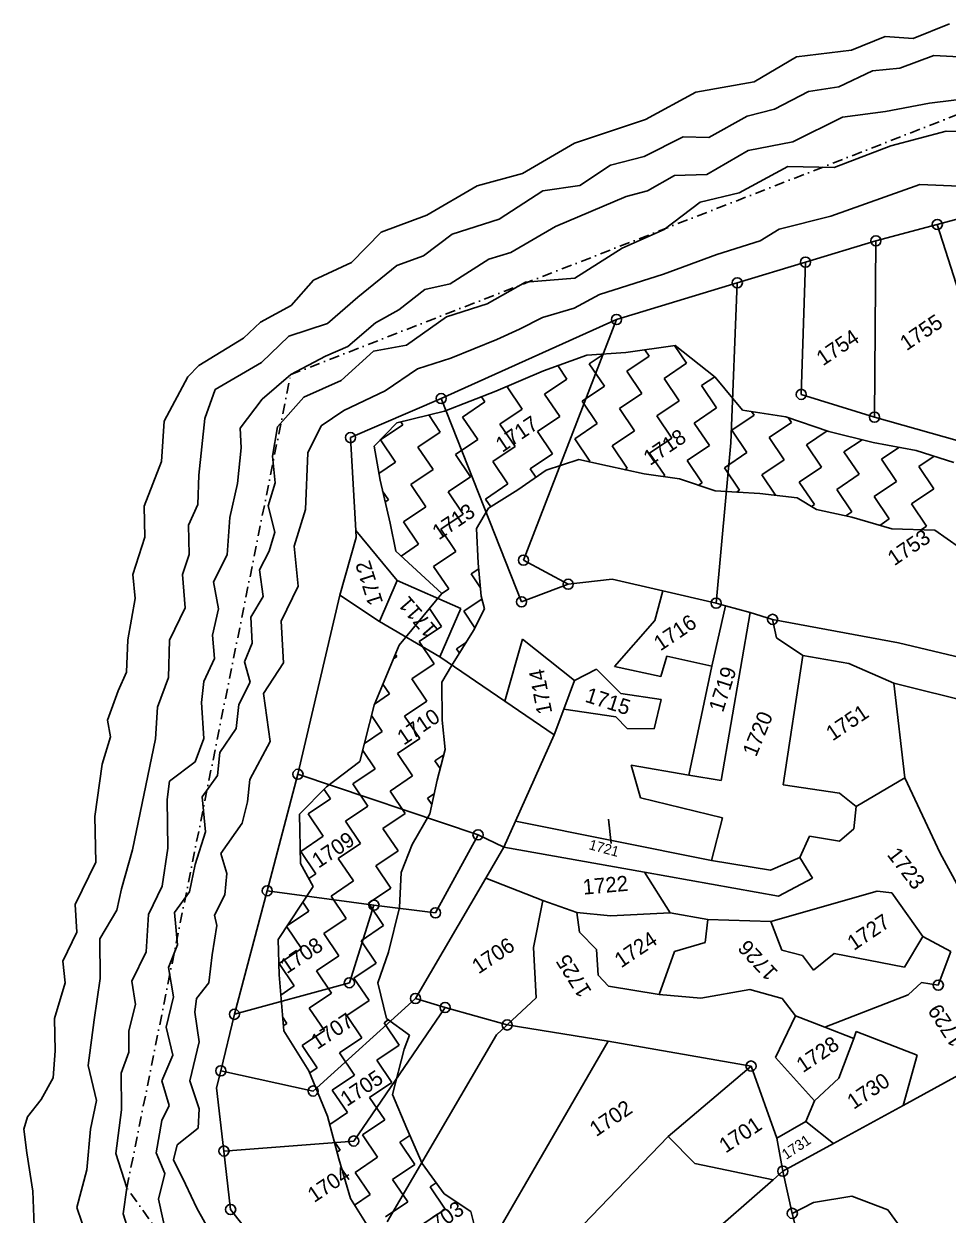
# Model space of a CAD drawing. Header units: metres. Extents: x 309685 to 314009, y 1915455 to 1919798.
# Drawn here: x 310638 to 311087, y 1916819 to 1917399 of the extents above; entities that cross this region are included whole.
import ezdxf

# ---------------------------------------------------------------- set-up
doc = ezdxf.new("R2010")
doc.units = ezdxf.units.M
doc.linetypes.add('DASHDOT', pattern=[1, 0.5, -0.25, 0, -0.25])
for name, color, linetype in [('LINE_WATER', 4, 'Continuous'), ('POLY_HATCH', 12, 'Continuous'), ('POLY_PARCEL', 6, 'Continuous'), ('POLY_WATER', 4, 'Continuous'), ('TEXT_PARCEL', 7, 'Continuous'), ('V_BOUND_STREAM_LINE', 7, 'DASHDOT')]:
    doc.layers.add(name, color=color, linetype=linetype)
doc.styles.add('TEXT_MAP', font='')
doc.styles.get('TEXT_MAP').set_extended_font_data('Kruti Dev 050')
doc.dimstyles.get("Standard").update_dxf_attribs({"dimtxt": 0.18, "dimasz": 0.18, "dimexe": 0.18, "dimexo": 0.0625, "dimgap": 0.09, "dimtad": 0, "dimtih": 1, "dimtoh": 1, "dimdec": 4, "dimzin": 0, "dimdsep": 46, "dimtxsty": 'Standard', "dimcen": 0.09, "dimadec": 0, "dimazin": 0, "dimtfac": 1, "dimtdec": 4, "dimtofl": 0, "dimtmove": 0, "dimatfit": 3, "dimfxl": 1, "dimtolj": 1, "dimtzin": 0, "dimarcsym": 0})

msp = doc.modelspace()

# ---------------------------------------------------------------- linework, layer by layer
for centre in [(311081.7, 1917301), (311051.87, 1917293.06), (311017.64, 1917282.67), (310984.49, 1917272.61), (310925.77, 1917254.79), (310840.6, 1917216.33), (311015.58, 1917218.39), (311051.21, 1917207.27), (310796.47, 1917197.36), (310880.58, 1917137.82), (310902.33, 1917126.08), (310879.66, 1917117.51), (310974.2, 1917116.9), (311001.67, 1917109.02), (310770.97, 1917033.71), (310858.49, 1917004.27), (310756.05, 1916977.09), (310807.92, 1916970.1), (310837.82, 1916966.34), (310795.95, 1916932.37), (311082.18, 1916931.18), (310828.08, 1916924.74), (310842.47, 1916920.32), (310740.08, 1916917.03), (310872.67, 1916911.83), (310733.48, 1916889.52), (310991.16, 1916891.87), (310778.32, 1916879.73), (310798.06, 1916855.42), (310735.01, 1916850.56), (311006.65, 1916840.73), (310738.25, 1916822.13), (311011.21, 1916820.24)]:
    msp.add_circle(centre, 2.46)
at = {"layer": 'LINE_WATER'}
for p, q in [((311080.04, 1917383.13), (311063.51, 1917376.99)), ((311095.43, 1917382.35), (311080.04, 1917383.13)), ((311050.17, 1917375.75), (311033.81, 1917367.85)), ((311063.51, 1917376.99), (311050.17, 1917375.75)), ((311033.81, 1917367.85), (311019.06, 1917365.65)), ((311019.06, 1917365.65), (311002.55, 1917356.96)), ((311077.93, 1917359.95), (311101.15, 1917362.76)), ((311002.55, 1917356.96), (310989.3, 1917353.56)), ((311035.54, 1917353.15), (311056.52, 1917355.98)), ((311056.52, 1917355.98), (311077.93, 1917359.95)), ((310989.3, 1917353.56), (310970.63, 1917343.25)), ((311011.55, 1917341.12), (311035.54, 1917353.15)), ((311085.94, 1917346.33), (311059.13, 1917339.23)), ((311102.66, 1917346.12), (311085.94, 1917346.33)), ((310958.11, 1917343.57), (310939.29, 1917334.01)), ((310970.63, 1917343.25), (310958.11, 1917343.57)), ((310989.71, 1917337.02), (311011.55, 1917341.12)), ((311059.13, 1917339.23), (311031.56, 1917328.7)), ((310939.29, 1917334.01), (310922.94, 1917329.88)), ((310969.64, 1917325.25), (310989.71, 1917337.02)), ((310922.94, 1917329.88), (310907.92, 1917319.98)), ((311008.98, 1917329.23), (310985.35, 1917316.42)), ((311031.56, 1917328.7), (311008.98, 1917329.23)), ((310940.79, 1917317.37), (310953.9, 1917324.77)), ((310953.9, 1917324.77), (310969.64, 1917325.25)), ((310889.92, 1917317.29), (310868.76, 1917303.59)), ((310907.92, 1917319.98), (310889.92, 1917317.29)), ((310930.41, 1917314.53), (310940.79, 1917317.37)), ((310985.35, 1917316.42), (310966.38, 1917311.87)), ((311029.96, 1917305.01), (311073.17, 1917320.47)), ((311073.17, 1917320.47), (311092.41, 1917319.56)), ((310896.14, 1917299.99), (310930.41, 1917314.53)), ((310966.38, 1917311.87), (310948.87, 1917298.59)), ((310868.76, 1917303.59), (310845.88, 1917296.24)), ((311004.84, 1917298.7), (311029.96, 1917305.01)), ((310874.39, 1917287.43), (310896.14, 1917299.99)), ((310948.87, 1917298.59), (310928.59, 1917289.41)), ((310995.53, 1917293.01), (311004.84, 1917298.7)), ((310845.88, 1917296.24), (310831.97, 1917285.72)), ((310974.53, 1917286.41), (310995.53, 1917293.01)), ((310863.81, 1917284.12), (310874.39, 1917287.43)), ((310928.59, 1917289.41), (310905.55, 1917274.95)), ((310948.67, 1917276.88), (310974.53, 1917286.41)), ((310819.08, 1917281.03), (310800.05, 1917265.69)), ((310831.97, 1917285.72), (310819.08, 1917281.03)), ((310844.92, 1917272.12), (310863.81, 1917284.12)), ((310905.55, 1917274.95), (310881.58, 1917273)), ((310917.45, 1917266.95), (310948.67, 1917276.88)), ((310819.95, 1917259.52), (310832.61, 1917269.35)), ((310832.61, 1917269.35), (310844.92, 1917272.12)), ((310881.58, 1917273), (310862.95, 1917262.38)), ((310800.05, 1917265.69), (310785.29, 1917252.9)), ((310905.2, 1917260.3), (310917.45, 1917266.95)), ((310808.68, 1917253.18), (310819.95, 1917259.52)), ((310862.95, 1917262.38), (310843.24, 1917256.14)), ((310889.8, 1917255.78), (310905.2, 1917260.3)), ((310785.29, 1917252.9), (310766.6, 1917246.67)), ((310795.28, 1917241.65), (310808.68, 1917253.18)), ((310843.24, 1917256.14), (310823.7, 1917242.34)), ((310878.64, 1917250.03), (310889.8, 1917255.78)), ((310766.6, 1917246.67), (310753.25, 1917233.81)), ((310867.64, 1917245.07), (310878.64, 1917250.03)), ((310784.32, 1917236.89), (310795.28, 1917241.65)), ((310807.7, 1917239.46), (310791.92, 1917225.13)), ((310823.7, 1917242.34), (310807.7, 1917239.46)), ((310845.24, 1917235.99), (310867.64, 1917245.07)), ((310753.25, 1917233.81), (310730.79, 1917220.77)), ((310767.45, 1917227.97), (310784.32, 1917236.89)), ((310829.1, 1917230.8), (310845.24, 1917235.99)), ((310753.58, 1917216.12), (310767.45, 1917227.97)), ((310813.3, 1917220.04), (310829.1, 1917230.8)), ((310791.92, 1917225.13), (310773.87, 1917216.95)), ((310730.79, 1917220.77), (310725.65, 1917206.63)), ((310773.87, 1917216.95), (310760.96, 1917202.68)), ((310793.26, 1917210.51), (310813.3, 1917220.04)), ((310742.95, 1917202.02), (310753.58, 1917216.12)), ((310782.19, 1917203.12), (310793.26, 1917210.51)), ((310725.65, 1917206.63), (310722.74, 1917179.07)), ((310743.35, 1917192.32), (310742.95, 1917202.02)), ((310760.96, 1917202.68), (310758.64, 1917188.4)), ((310775.83, 1917190.03), (310782.19, 1917203.12)), ((310741.57, 1917174.98), (310743.35, 1917192.32)), ((310758.64, 1917188.4), (310759.93, 1917175.37)), ((310774.69, 1917162.38), (310775.83, 1917190.03)), ((310722.74, 1917179.07), (310722.27, 1917164.85)), ((310737.81, 1917158.54), (310741.57, 1917174.98)), ((310759.93, 1917175.37), (310756.5, 1917164.26)), ((310722.27, 1917164.85), (310717.74, 1917154.87)), ((310756.5, 1917164.26), (310759.76, 1917151.36)), ((310736.58, 1917140.39), (310737.81, 1917158.54)), ((310769.14, 1917144.55), (310774.69, 1917162.38)), ((310717.74, 1917154.87), (310718.17, 1917140.57)), ((310759.76, 1917151.36), (310756.9, 1917142.18)), ((310756.9, 1917142.18), (310752.24, 1917133.14)), ((310771.13, 1917125.17), (310769.14, 1917144.55)), ((310718.17, 1917140.57), (310714.89, 1917130.76)), ((310729.9, 1917127.26), (310736.58, 1917140.39)), ((310714.89, 1917130.76), (310716.08, 1917114.59)), ((310752.24, 1917133.14), (310754.04, 1917120.11)), ((310732.41, 1917114.19), (310729.9, 1917127.26)), ((310762.86, 1917108.07), (310771.13, 1917125.17)), ((310754.04, 1917120.11), (310748.05, 1917110)), ((310716.08, 1917114.59), (310708.51, 1917098.98)), ((310729.46, 1917101.36), (310732.41, 1917114.19)), ((310748.05, 1917110), (310748.71, 1917097.4)), ((310764, 1917087.93), (310762.86, 1917108.07)), ((310730.46, 1917090.01), (310729.46, 1917101.36)), ((310708.51, 1917098.98), (310708.06, 1917080.68)), ((310748.71, 1917097.4), (310744.96, 1917088.29)), ((310725.19, 1917078.85), (310730.46, 1917090.01)), ((310744.96, 1917088.29), (310747.68, 1917078.44)), ((310754.23, 1917073.05), (310764, 1917087.93)), ((310708.06, 1917080.68), (310702.77, 1917066.26)), ((310724.07, 1917068.63), (310725.19, 1917078.85)), ((310747.68, 1917078.44), (310742.17, 1917067.63)), ((310757.46, 1917049.56), (310754.23, 1917073.05)), ((310702.77, 1917066.26), (310701.68, 1917050.94)), ((310725.3, 1917051.12), (310724.07, 1917068.63)), ((310742.17, 1917067.63), (310740.86, 1917055.91)), ((310740.86, 1917055.91), (310733.04, 1917044.23)), ((310701.68, 1917050.94), (310690.52, 1916996.9)), ((310721.01, 1917039.77), (310725.3, 1917051.12)), ((310747.63, 1917031.23), (310757.46, 1917049.56)), ((310733.04, 1917044.23), (310731.84, 1917033.1)), ((310708.54, 1917030.41), (310721.01, 1917039.77)), ((310731.84, 1917033.1), (310724.37, 1917022.67)), ((310746.48, 1917020.29), (310747.63, 1917031.23)), ((310707.45, 1917021.4), (310708.54, 1917030.41)), ((310707.71, 1916997.76), (310707.45, 1917021.4)), ((310724.37, 1917022.67), (310726.11, 1917005.68)), ((310743.91, 1917009.94), (310746.48, 1917020.29)), ((310733.55, 1916995.17), (310743.91, 1917009.94)), ((310726.11, 1917005.68), (310721.06, 1916989.89)), ((310690.52, 1916996.9), (310685.29, 1916978.09)), ((310704.98, 1916979.28), (310707.71, 1916997.76)), ((310736.39, 1916985.41), (310733.55, 1916995.17)), ((310721.06, 1916989.89), (310718.23, 1916976.63)), ((310735.47, 1916975.14), (310736.39, 1916985.41)), ((310698.39, 1916965.53), (310704.98, 1916979.28)), ((310685.29, 1916978.09), (310682.91, 1916967.7)), ((310718.23, 1916976.63), (310711.02, 1916966.56)), ((310730.34, 1916965.28), (310735.47, 1916975.14)), ((310682.91, 1916967.7), (310674.75, 1916953.73)), ((310697.15, 1916947.38), (310698.39, 1916965.53)), ((310711.02, 1916966.56), (310712.48, 1916950.74)), ((310731.55, 1916960.21), (310730.34, 1916965.28)), ((310729.35, 1916946.01), (310731.55, 1916960.21)), ((310674.75, 1916953.73), (310674.81, 1916934.41)), ((310712.48, 1916950.74), (310708.07, 1916939.82)), ((310690.25, 1916933.07), (310697.15, 1916947.38)), ((310727.66, 1916932.33), (310729.35, 1916946.01)), ((310708.07, 1916939.82), (310710.43, 1916925.46)), ((310674.81, 1916934.41), (310671.98, 1916914.33)), ((310692.08, 1916921.76), (310690.25, 1916933.07)), ((310721.74, 1916924.65), (310727.66, 1916932.33)), ((310688.73, 1916909.01), (310692.08, 1916921.76)), ((310710.43, 1916925.46), (310706.9, 1916910.7)), ((310720.91, 1916918.04), (310721.74, 1916924.65)), ((310722.95, 1916903.63), (310720.91, 1916918.04)), ((310671.98, 1916914.33), (310669.05, 1916892.12)), ((310706.9, 1916910.7), (310710.12, 1916897.09)), ((310688.71, 1916898.67), (310688.73, 1916909.01)), ((310718.39, 1916884.6), (310722.95, 1916903.63)), ((310685.04, 1916888.43), (310688.71, 1916898.67)), ((310669.05, 1916892.12), (310673.03, 1916875.1)), ((310710.12, 1916897.09), (310704.89, 1916884.6)), ((310685.18, 1916870.52), (310685.04, 1916888.43)), ((310704.89, 1916884.6), (310708.45, 1916872.76)), ((310722.94, 1916871.03), (310718.39, 1916884.6)), ((310673.03, 1916875.1), (310670.16, 1916861.14)), ((310682.44, 1916849.3), (310685.18, 1916870.52)), ((310708.45, 1916872.76), (310704.84, 1916865.46)), ((310722.48, 1916861.6), (310722.94, 1916871.03)), ((310704.84, 1916865.46), (310702.02, 1916849.65)), ((310670.16, 1916861.14), (310668.31, 1916841.37)), ((310712.32, 1916853.62), (310722.48, 1916861.6)), ((310710.44, 1916846.29), (310712.32, 1916853.62)), ((310687.83, 1916832.72), (310682.44, 1916849.3)), ((310702.02, 1916849.65), (310706.24, 1916839.61)), ((310716.24, 1916834.42), (310710.44, 1916846.29)), ((310668.31, 1916841.37), (310663.58, 1916823.08)), ((310706.24, 1916839.61), (310703.17, 1916827.21)), ((310721.88, 1916822.79), (310716.24, 1916834.42)), ((310686.01, 1916819.98), (310687.83, 1916832.72)), ((310663.58, 1916823.08), (310668.3, 1916808.77)), ((310703.17, 1916827.21), (310707.11, 1916809.49)), ((310728.78, 1916810.31), (310721.88, 1916822.79)), ((310690.29, 1916806.57), (310686.01, 1916819.98))]:
    msp.add_line(p, q, dxfattribs=at)
at = {"layer": 'POLY_HATCH'}
for p, q in [((310954.32, 1917242.16), (310930.39, 1917238.78)), ((310973.74, 1917226.82), (310954.32, 1917242.16)), ((310911.34, 1917237.48), (310890.32, 1917229.8)), ((310930.39, 1917238.78), (310911.34, 1917237.48)), ((310890.32, 1917229.8), (310867.15, 1917219.93)), ((310986.96, 1917210.66), (310973.74, 1917226.82)), ((310867.15, 1917219.93), (310842.15, 1917210.28)), ((311008.03, 1917207.53), (310986.96, 1917210.66)), ((310842.15, 1917210.28), (310819.07, 1917204.57)), ((311028.91, 1917200.41), (311008.03, 1917207.53)), ((310819.07, 1917204.57), (310808.01, 1917193.24)), ((311050.55, 1917195.01), (311028.91, 1917200.41)), ((310808.01, 1917193.24), (310810.91, 1917176.62)), ((311071.47, 1917191.05), (311050.55, 1917195.01)), ((311089.73, 1917185.3), (311071.47, 1917191.05)), ((310877.87, 1917171.95), (310891.52, 1917181.57)), ((310891.52, 1917181.57), (310907.54, 1917186.79)), ((310907.54, 1917186.79), (310921.44, 1917183.57)), ((310921.44, 1917183.57), (310939.3, 1917179.83)), ((310810.91, 1917176.62), (310815.71, 1917155.74)), ((310939.3, 1917179.83), (310956.33, 1917177.32)), ((310956.33, 1917177.32), (310973.8, 1917171.5)), ((310863.53, 1917163.06), (310877.87, 1917171.95)), ((310973.8, 1917171.5), (310995.38, 1917170.27)), ((310995.38, 1917170.27), (311013.56, 1917168.14)), ((311013.56, 1917168.14), (311022.91, 1917162.45)), ((310857.72, 1917153.12), (310863.53, 1917163.06)), ((311022.91, 1917162.45), (311040.18, 1917158.7)), ((311040.18, 1917158.7), (311059.58, 1917152.99)), ((310815.71, 1917155.74), (310818.48, 1917142.17)), ((310858.57, 1917136.28), (310857.72, 1917153.12)), ((311059.58, 1917152.99), (311080.56, 1917152.35)), ((311080.56, 1917152.35), (311092.51, 1917144.01)), ((310818.48, 1917142.17), (310840.93, 1917121.64)), ((310860.06, 1917120.28), (310858.57, 1917136.28)), ((310840.93, 1917121.64), (310820.12, 1917096.48)), ((310861.69, 1917114.17), (310860.06, 1917120.28)), ((310856.34, 1917103.54), (310861.69, 1917114.17)), ((310845.54, 1917086.44), (310856.34, 1917103.54)), ((310820.12, 1917096.48), (310808.02, 1917067.38)), ((310840.96, 1917078.54), (310845.54, 1917086.44)), ((310840.99, 1917059.94), (310840.96, 1917078.54)), ((310808.02, 1917067.38), (310801.07, 1917039.95)), ((310842.48, 1917045.73), (310840.99, 1917059.94)), ((310838.58, 1917030.89), (310842.48, 1917045.73)), ((310801.07, 1917039.95), (310784.91, 1917027.58)), ((310784.91, 1917027.58), (310771.75, 1917014.34)), ((310835.1, 1917014.52), (310838.58, 1917030.89)), ((310771.75, 1917014.34), (310772.19, 1916990.28)), ((310826.5, 1916999.5), (310835.1, 1917014.52)), ((310821.17, 1916985.89), (310826.5, 1916999.5)), ((310772.19, 1916990.28), (310778.33, 1916979.23)), ((310820.32, 1916968.9), (310821.17, 1916985.89)), ((310778.33, 1916979.23), (310761.41, 1916953.32)), ((310814.98, 1916947.28), (310820.32, 1916968.9)), ((310761.41, 1916953.32), (310761.76, 1916936.18)), ((310809.75, 1916932.33), (310814.98, 1916947.28)), ((310761.76, 1916936.18), (310764.04, 1916909.02)), ((310813.97, 1916914.96), (310809.75, 1916932.33)), ((310825.2, 1916906.94), (310813.97, 1916914.96)), ((310764.04, 1916909.02), (310776.33, 1916889.59)), ((310822.66, 1916900.02), (310825.2, 1916906.94)), ((310816.84, 1916878.07), (310822.66, 1916900.02)), ((310776.33, 1916889.59), (310785.36, 1916867.46)), ((310823.96, 1916861.46), (310816.84, 1916878.07)), ((310785.36, 1916867.46), (310790.78, 1916846.76)), ((310831.26, 1916844.57), (310823.96, 1916861.46)), ((310790.78, 1916846.76), (310796.46, 1916827.44)), ((310841.96, 1916829.78), (310831.26, 1916844.57)), ((310855.06, 1916821.21), (310841.96, 1916829.78)), ((310796.46, 1916827.44), (310805.45, 1916813.25)), ((310858.57, 1916806.97), (310855.06, 1916821.21))]:
    msp.add_line(p, q, dxfattribs=at)
at = {"layer": 'POLY_HATCH', "linetype": 'Continuous'}
for p, q in [((310941.6, 1917237.01), (310939.53, 1917240.07)), ((310959.78, 1917233.49), (310953.96, 1917242.11)), ((310912.57, 1917233.19), (310919.76, 1917238.06)), ((310930.75, 1917229.67), (310941.6, 1917237.01)), ((310901.71, 1917225.86), (310897.32, 1917232.36)), ((310919.9, 1917222.34), (310912.57, 1917233.19)), ((310938.08, 1917218.82), (310930.75, 1917229.67)), ((310948.93, 1917226.15), (310959.78, 1917233.49)), ((310872.68, 1917222.05), (310873.63, 1917222.69)), ((310890.86, 1917218.53), (310901.71, 1917225.86)), ((310909.05, 1917215.01), (310919.9, 1917222.34)), ((310956.27, 1917215.3), (310948.93, 1917226.15)), ((310967.12, 1917222.64), (310973.54, 1917226.98)), ((310974.45, 1917211.78), (310967.12, 1917222.64)), ((310861.83, 1917214.72), (310860.14, 1917217.22)), ((310880.01, 1917211.2), (310872.68, 1917222.05)), ((310898.2, 1917207.68), (310890.86, 1917218.53)), ((310927.23, 1917211.49), (310938.08, 1917218.82)), ((310850.98, 1917207.38), (310861.83, 1917214.72)), ((310869.16, 1917203.86), (310880.01, 1917211.2)), ((310916.38, 1917204.16), (310909.05, 1917215.01)), ((310934.56, 1917200.64), (310927.23, 1917211.49)), ((310945.41, 1917207.97), (310956.27, 1917215.3)), ((310963.6, 1917204.45), (310974.45, 1917211.78)), ((310821.94, 1917203.57), (310820.95, 1917205.03)), ((310840.13, 1917200.05), (310834.5, 1917208.38)), ((310858.31, 1917196.53), (310850.98, 1917207.38)), ((310887.34, 1917200.34), (310898.2, 1917207.68)), ((310952.75, 1917197.12), (310945.41, 1917207.97)), ((310981.78, 1917200.93), (310992.63, 1917208.27)), ((310992.63, 1917208.27), (310991.47, 1917209.99)), ((310999.97, 1917197.41), (311010.82, 1917204.75)), ((311010.82, 1917204.75), (311009.21, 1917207.13)), ((310811.09, 1917196.24), (310821.94, 1917203.57)), ((310829.27, 1917192.72), (310840.13, 1917200.05)), ((310876.49, 1917193.01), (310869.16, 1917203.86)), ((310894.68, 1917189.49), (310887.34, 1917200.34)), ((310905.53, 1917196.83), (310916.38, 1917204.16)), ((310923.71, 1917193.31), (310934.56, 1917200.64)), ((310970.93, 1917193.6), (310963.6, 1917204.45)), ((310989.11, 1917190.08), (310981.78, 1917200.93)), ((311018.15, 1917193.9), (311028.16, 1917200.66)), ((310818.42, 1917185.39), (310811.09, 1917196.24)), ((310847.46, 1917189.2), (310858.31, 1917196.53)), ((310912.86, 1917185.97), (310905.53, 1917196.83)), ((310931.04, 1917182.46), (310923.71, 1917193.31)), ((310941.9, 1917189.79), (310952.75, 1917197.12)), ((310960.08, 1917186.27), (310970.93, 1917193.6)), ((311007.3, 1917186.56), (310999.97, 1917197.41)), ((311025.48, 1917183.04), (311018.15, 1917193.9)), ((311036.33, 1917190.38), (311045.18, 1917196.35)), ((310836.61, 1917181.87), (310829.27, 1917192.72)), ((310854.79, 1917178.35), (310847.46, 1917189.2)), ((310865.64, 1917185.68), (310876.49, 1917193.01)), ((310883.83, 1917182.16), (310894.68, 1917189.49)), ((310949.23, 1917178.94), (310941.9, 1917189.79)), ((310978.26, 1917182.75), (310989.11, 1917190.08)), ((311043.66, 1917179.52), (311036.33, 1917190.38)), ((311054.52, 1917186.86), (311063.07, 1917192.64)), ((311072.7, 1917183.34), (311080.09, 1917188.33)), ((310810.33, 1917179.92), (310818.42, 1917185.39)), ((310825.76, 1917174.53), (310836.61, 1917181.87)), ((310872.97, 1917174.83), (310865.64, 1917185.68)), ((310886.58, 1917178.09), (310883.83, 1917182.16)), ((310912.4, 1917185.66), (310912.86, 1917185.97)), ((310930.03, 1917181.77), (310931.04, 1917182.46)), ((310967.41, 1917175.42), (310960.08, 1917186.27)), ((310985.59, 1917171.9), (310978.26, 1917182.75)), ((310996.45, 1917179.23), (311007.3, 1917186.56)), ((311014.63, 1917175.71), (311025.48, 1917183.04)), ((311061.85, 1917176.01), (311054.52, 1917186.86)), ((311080.03, 1917172.49), (311072.7, 1917183.34)), ((310843.94, 1917171.02), (310854.79, 1917178.35)), ((310948.53, 1917178.47), (310949.23, 1917178.94)), ((311003.11, 1917169.36), (310996.45, 1917179.23)), ((311032.81, 1917172.19), (311043.66, 1917179.52)), ((311051, 1917168.67), (311061.85, 1917176.01)), ((310814.9, 1917167.2), (310812.13, 1917171.31)), ((310833.09, 1917163.68), (310825.76, 1917174.53)), ((310851.27, 1917160.16), (310843.94, 1917171.02)), ((310862.12, 1917167.5), (310872.97, 1917174.83)), ((310965.64, 1917174.22), (310967.41, 1917175.42)), ((310984.13, 1917170.91), (310985.59, 1917171.9)), ((311021.96, 1917164.86), (311014.63, 1917175.71)), ((311040.15, 1917161.34), (311032.81, 1917172.19)), ((311069.18, 1917165.15), (311080.03, 1917172.49)), ((310813.32, 1917166.13), (310814.9, 1917167.2)), ((310864.65, 1917163.75), (310862.12, 1917167.5)), ((311020.54, 1917163.9), (311021.96, 1917164.86)), ((311058.33, 1917157.82), (311051, 1917168.67)), ((311076.51, 1917154.3), (311069.18, 1917165.15)), ((310822.24, 1917156.35), (310833.09, 1917163.68)), ((310840.42, 1917152.83), (310851.27, 1917160.16)), ((311037.2, 1917159.35), (311040.15, 1917161.34)), ((310829.57, 1917145.5), (310822.24, 1917156.35)), ((310847.75, 1917141.98), (310840.42, 1917152.83)), ((311053.73, 1917154.71), (311058.33, 1917157.82)), ((311073.92, 1917152.55), (311076.51, 1917154.3)), ((310821.1, 1917139.78), (310829.57, 1917145.5)), ((310836.9, 1917134.65), (310847.75, 1917141.98)), ((310844.23, 1917123.8), (310836.9, 1917134.65)), ((310855.08, 1917131.13), (310858.82, 1917133.65)), ((310859.69, 1917124.32), (310855.08, 1917131.13)), ((310840.79, 1917121.47), (310844.23, 1917123.8)), ((310851.57, 1917112.95), (310860.42, 1917118.93)), ((310840.71, 1917105.61), (310834.85, 1917114.29)), ((310857.01, 1917104.89), (310851.57, 1917112.95)), ((310829.86, 1917098.28), (310840.71, 1917105.61)), ((310837.2, 1917087.43), (310829.86, 1917098.28)), ((310848.05, 1917094.76), (310852.84, 1917098)), ((310849.47, 1917092.66), (310848.05, 1917094.76)), ((310817.36, 1917089.83), (310819.01, 1917090.95)), ((310819.01, 1917090.95), (310818.28, 1917092.04)), ((310826.34, 1917080.1), (310837.2, 1917087.43)), ((310815.49, 1917072.77), (310812.26, 1917077.56)), ((310833.68, 1917069.25), (310826.34, 1917080.1)), ((310808.22, 1917067.85), (310815.49, 1917072.77)), ((310822.83, 1917061.91), (310833.68, 1917069.25)), ((310811.97, 1917054.58), (310806.74, 1917062.32)), ((310830.16, 1917051.06), (310822.83, 1917061.91)), ((310803.3, 1917048.72), (310811.97, 1917054.58)), ((310841.01, 1917058.39), (310841.14, 1917058.49)), ((310841.18, 1917058.14), (310841.01, 1917058.39)), ((310819.31, 1917043.73), (310830.16, 1917051.06)), ((310808.45, 1917036.4), (310802.43, 1917045.31)), ((310826.64, 1917032.88), (310819.31, 1917043.73)), ((310837.49, 1917040.21), (310841.79, 1917043.12)), ((310840.04, 1917036.44), (310837.49, 1917040.21)), ((310797.6, 1917029.07), (310808.45, 1917036.4)), ((310815.79, 1917025.55), (310826.64, 1917032.88)), ((310786.75, 1917021.73), (310783.66, 1917026.32)), ((310804.94, 1917018.21), (310797.6, 1917029.07)), ((310823.12, 1917014.7), (310815.79, 1917025.55)), ((310775.9, 1917014.4), (310786.75, 1917021.73)), ((310833.97, 1917022.03), (310837.15, 1917024.18)), ((310836.04, 1917018.96), (310833.97, 1917022.03)), ((310783.23, 1917003.55), (310775.9, 1917014.4)), ((310794.08, 1917010.88), (310804.94, 1917018.21)), ((310812.27, 1917007.36), (310823.12, 1917014.7)), ((310801.42, 1917000.03), (310794.08, 1917010.88)), ((310772.38, 1916996.22), (310783.23, 1917003.55)), ((310819.6, 1916996.51), (310812.27, 1917007.36)), ((310779.71, 1916985.37), (310772.38, 1916996.22)), ((310790.57, 1916992.7), (310801.42, 1917000.03)), ((310808.75, 1916989.18), (310819.6, 1916996.51)), ((310797.9, 1916981.85), (310790.57, 1916992.7)), ((310776.23, 1916983.01), (310779.71, 1916985.37)), ((310816.08, 1916978.33), (310808.75, 1916989.18)), ((310787.05, 1916974.51), (310797.9, 1916981.85)), ((310794.38, 1916963.66), (310787.05, 1916974.51)), ((310805.23, 1916971), (310816.08, 1916978.33)), ((310776.2, 1916967.18), (310773.28, 1916971.5)), ((310812.56, 1916960.14), (310805.23, 1916971)), ((310765.94, 1916960.25), (310776.2, 1916967.18)), ((310783.53, 1916956.33), (310794.38, 1916963.66)), ((310772.68, 1916949), (310765.51, 1916959.6)), ((310790.86, 1916945.48), (310783.53, 1916956.33)), ((310801.71, 1916952.81), (310812.56, 1916960.14)), ((310809.04, 1916941.96), (310801.71, 1916952.81)), ((310761.82, 1916941.67), (310772.68, 1916949)), ((310780.01, 1916938.15), (310790.86, 1916945.48)), ((310769.16, 1916930.82), (310761.82, 1916941.67)), ((310798.19, 1916934.63), (310809.04, 1916941.96)), ((310787.34, 1916927.3), (310780.01, 1916938.15)), ((310805.52, 1916923.78), (310798.19, 1916934.63)), ((310762.58, 1916926.37), (310769.16, 1916930.82)), ((310776.49, 1916919.96), (310787.34, 1916927.3)), ((310794.67, 1916916.44), (310805.52, 1916923.78)), ((310765.64, 1916912.63), (310763.47, 1916915.84)), ((310783.82, 1916909.11), (310776.49, 1916919.96)), ((310802.01, 1916905.59), (310794.67, 1916916.44)), ((310763.84, 1916911.42), (310765.64, 1916912.63)), ((310812.86, 1916912.93), (310814.89, 1916914.3)), ((310820.19, 1916902.07), (310812.86, 1916912.93)), ((310772.97, 1916901.78), (310783.82, 1916909.11)), ((310791.15, 1916898.26), (310802.01, 1916905.59)), ((310780.3, 1916890.93), (310772.97, 1916901.78)), ((310798.49, 1916887.41), (310791.15, 1916898.26)), ((310809.34, 1916894.74), (310820.19, 1916902.07)), ((310816.67, 1916883.89), (310809.34, 1916894.74)), ((310776.76, 1916888.54), (310780.3, 1916890.93)), ((310787.63, 1916880.08), (310798.49, 1916887.41)), ((310805.82, 1916876.56), (310816.67, 1916883.89)), ((310794.97, 1916869.23), (310787.63, 1916880.08)), ((310813.15, 1916865.71), (310805.82, 1916876.56)), ((310786.41, 1916863.45), (310794.97, 1916869.23)), ((310802.3, 1916858.37), (310813.15, 1916865.71)), ((310809.63, 1916847.52), (310802.3, 1916858.37)), ((310820.48, 1916854.86), (310825.38, 1916858.17)), ((310791.45, 1916851.04), (310788.53, 1916855.37)), ((310827.82, 1916844), (310820.48, 1916854.86)), ((310789.93, 1916850.01), (310791.45, 1916851.04)), ((310798.78, 1916840.19), (310809.63, 1916847.52)), ((310806.11, 1916829.34), (310798.78, 1916840.19)), ((310816.96, 1916836.67), (310827.82, 1916844)), ((310824.3, 1916825.82), (310816.96, 1916836.67)), ((310835.15, 1916833.15), (310838.08, 1916835.14)), ((310798.51, 1916824.2), (310806.11, 1916829.34)), ((310842.48, 1916822.3), (310835.15, 1916833.15)), ((310813.45, 1916818.49), (310824.3, 1916825.82)), ((310831.63, 1916814.97), (310842.48, 1916822.3))]:
    msp.add_line(p, q, dxfattribs=at)
at = {"layer": 'POLY_PARCEL'}
for p, q in [((311101.21, 1917239.54), (311081.7, 1917301)), ((311051.21, 1917207.27), (311051.87, 1917293.06)), ((311017.64, 1917282.67), (311015.58, 1917218.39)), ((310984.49, 1917272.61), (310981.31, 1917194.83)), ((310880.58, 1917137.82), (310925.77, 1917254.79)), ((310879.66, 1917117.51), (310840.6, 1917216.33)), ((311015.58, 1917218.39), (311051.21, 1917207.27)), ((311098.79, 1917193.84), (311051.21, 1917207.27)), ((310981.31, 1917194.83), (310974.2, 1917116.9)), ((310819.13, 1917127.86), (310799.04, 1917152.14)), ((310902.33, 1917126.08), (310880.58, 1917137.82)), ((310819.13, 1917127.86), (310810.68, 1917108)), ((310850.2, 1917114.24), (310819.13, 1917127.86)), ((310902.33, 1917126.08), (310879.66, 1917117.51)), ((310923.6, 1917128.61), (310902.33, 1917126.08)), ((310948.38, 1917122.88), (310923.6, 1917128.61)), ((310791.32, 1917120.83), (310810.68, 1917108)), ((310948.38, 1917122.88), (310944.47, 1917108.46)), ((310974.2, 1917116.9), (310948.38, 1917122.88)), ((310839.86, 1917090.8), (310850.2, 1917114.24)), ((310972.12, 1917086.3), (310978.71, 1917115.65)), ((310978.71, 1917115.65), (310974.2, 1917116.9)), ((310976.7, 1917030.6), (310990.82, 1917112.28)), ((310990.82, 1917112.28), (310978.71, 1917115.65)), ((310990.82, 1917112.28), (311001.67, 1917109.02)), ((310810.68, 1917108), (310839.86, 1917090.8)), ((310944.47, 1917108.46), (310924.75, 1917086.16)), ((311001.67, 1917109.02), (311062.85, 1917097.53)), ((311001.67, 1917109.02), (311003.55, 1917100.07)), ((310880.1, 1917099.37), (310871.49, 1917069.24)), ((310905.45, 1917079.3), (310880.1, 1917099.37)), ((311003.55, 1917100.07), (311016.35, 1917091.4)), ((311062.85, 1917097.53), (311155.27, 1917075.67)), ((310839.86, 1917090.8), (310871.49, 1917069.24)), ((310947.38, 1917081.31), (310950.18, 1917091.15)), ((310950.18, 1917091.15), (310972.12, 1917086.3)), ((311006.82, 1917028.5), (311016.35, 1917091.4)), ((311016.35, 1917091.4), (311038.68, 1917087.61)), ((310905.45, 1917079.3), (310916.06, 1917084.78)), ((310916.06, 1917084.78), (310927.83, 1917072.98)), ((310924.75, 1917086.16), (310947.38, 1917081.31)), ((310972.12, 1917086.3), (310960.99, 1917033.31)), ((311038.68, 1917087.61), (311060.64, 1917078.02)), ((310900.23, 1917065.35), (310905.45, 1917079.3)), ((311065.97, 1917032.04), (311060.64, 1917078.02)), ((311060.64, 1917078.02), (311138.59, 1917058.46)), ((310927.83, 1917072.98), (310947.47, 1917070.07)), ((310871.49, 1917069.24), (310895.55, 1917052.85)), ((310947.47, 1917070.07), (310944.07, 1917055.79)), ((310895.55, 1917052.85), (310900.23, 1917065.35)), ((310925.38, 1917061.65), (310900.23, 1917065.35)), ((310930.92, 1917055.94), (310925.38, 1917061.65)), ((310944.07, 1917055.79), (310930.92, 1917055.94)), ((310895.55, 1917052.85), (310876.67, 1917010.83)), ((310937.44, 1917022.29), (310932.91, 1917038.17)), ((310932.91, 1917038.17), (310960.99, 1917033.31)), ((310858.49, 1917004.27), (310770.97, 1917033.71)), ((310960.99, 1917033.31), (310976.7, 1917030.6)), ((311042.31, 1917018.07), (311065.97, 1917032.04)), ((311065.97, 1917032.04), (311083.13, 1916995.41)), ((311034.17, 1917024.47), (311006.82, 1917028.5)), ((310977.22, 1917012.55), (310937.44, 1917022.29)), ((311042.31, 1917018.07), (311034.17, 1917024.47)), ((311041.18, 1917007.22), (311042.31, 1917018.07)), ((310876.67, 1917010.83), (310871, 1916998.22)), ((310876.67, 1917010.83), (310971.88, 1916991.82)), ((310971.88, 1916991.82), (310977.22, 1917012.55)), ((310858.49, 1917004.27), (310837.82, 1916966.34)), ((310871, 1916998.22), (310858.49, 1917004.27)), ((311014.9, 1916993.31), (311019.66, 1917003.69)), ((311019.66, 1917003.69), (311034.21, 1917001.22)), ((311034.21, 1917001.22), (311041.18, 1917007.22)), ((310862.24, 1916983.22), (310871, 1916998.22)), ((310871, 1916998.22), (310939.43, 1916986.06)), ((310971.88, 1916991.82), (311000.66, 1916987.04)), ((311000.66, 1916987.04), (311014.9, 1916993.31)), ((311020.96, 1916983.27), (311014.9, 1916993.31)), ((311083.13, 1916995.41), (311130.02, 1916908.23)), ((310951.91, 1916966.3), (310939.43, 1916986.06)), ((310939.43, 1916986.06), (311004.45, 1916974.5)), ((310828.08, 1916924.74), (310862.24, 1916983.22)), ((310890.04, 1916972.4), (310862.24, 1916983.22)), ((311004.45, 1916974.5), (311020.96, 1916983.27)), ((310807.92, 1916970.1), (310756.05, 1916977.09)), ((311052.42, 1916976.84), (311000.71, 1916962.12)), ((311059.55, 1916976.01), (311052.42, 1916976.84)), ((311074.59, 1916954.83), (311059.55, 1916976.01)), ((310807.92, 1916970.1), (310795.95, 1916932.37)), ((310837.82, 1916966.34), (310807.92, 1916970.1)), ((310885.48, 1916949.5), (310890.04, 1916972.4)), ((310906.57, 1916966.45), (310890.04, 1916972.4)), ((310922.92, 1916964.93), (310906.57, 1916966.45)), ((310907.88, 1916956.96), (310906.57, 1916966.45)), ((310951.91, 1916966.3), (310922.92, 1916964.93)), ((310970.12, 1916963.12), (310951.91, 1916966.3)), ((310968.92, 1916951.93), (310970.12, 1916963.12)), ((310970.12, 1916963.12), (311000.71, 1916962.12)), ((311000.71, 1916962.12), (311006.16, 1916948.12)), ((310916.14, 1916948.51), (310907.88, 1916956.96)), ((310954.03, 1916947.51), (310968.92, 1916951.93)), ((311065.71, 1916939.9), (311074.59, 1916954.83)), ((311088.29, 1916947.51), (311074.59, 1916954.83)), ((310886.81, 1916925.04), (310885.48, 1916949.5)), ((310916.88, 1916936.08), (310916.14, 1916948.51)), ((310946.6, 1916926.65), (310954.03, 1916947.51)), ((311006.16, 1916948.12), (311016.23, 1916945.64)), ((311016.23, 1916945.64), (311021.46, 1916938.43)), ((311021.46, 1916938.43), (311031.64, 1916946.58)), ((311031.64, 1916946.58), (311065.71, 1916939.9)), ((311082.18, 1916931.18), (311088.29, 1916947.51)), ((310921.94, 1916930.75), (310916.88, 1916936.08)), ((310795.95, 1916932.37), (310740.08, 1916917.03)), ((310946.6, 1916926.65), (310921.94, 1916930.75)), ((310990.59, 1916929.04), (310966.81, 1916924.82)), ((311006.29, 1916924.71), (310990.59, 1916929.04)), ((311067.46, 1916926.51), (311074.04, 1916932.42)), ((311074.04, 1916932.42), (311082.18, 1916931.18)), ((310778.32, 1916879.73), (310828.08, 1916924.74)), ((310828.08, 1916924.74), (310842.47, 1916920.32)), ((310872.67, 1916911.83), (310886.81, 1916925.04)), ((310966.81, 1916924.82), (310946.6, 1916926.65)), ((311012.7, 1916916.29), (311006.29, 1916924.71)), ((311026.96, 1916910.76), (311067.46, 1916926.51)), ((310842.47, 1916920.32), (310798.06, 1916855.42)), ((310842.47, 1916920.32), (310872.67, 1916911.83)), ((311003.1, 1916895.96), (311012.7, 1916916.29)), ((311012.7, 1916916.29), (311026.96, 1916910.76)), ((310867.49, 1916906.98), (310872.67, 1916911.83)), ((310872.67, 1916911.83), (310921.76, 1916904.04)), ((311026.96, 1916910.76), (311041.09, 1916905.28)), ((310814.34, 1916816.09), (310867.49, 1916906.98)), ((310921.76, 1916904.04), (310850.97, 1916781.99)), ((310921.76, 1916904.04), (310991.16, 1916891.87)), ((311033.91, 1916885.99), (311041.09, 1916905.28)), ((311041.09, 1916905.28), (311042.33, 1916908.62)), ((311042.33, 1916908.62), (311071.98, 1916897.14)), ((311119.98, 1916902.74), (311065.06, 1916872.69)), ((311021.99, 1916875.02), (311003.1, 1916895.96)), ((311071.98, 1916897.14), (311065.06, 1916872.69)), ((310733.48, 1916889.52), (310778.32, 1916879.73)), ((310991.16, 1916891.87), (310950.89, 1916857.63)), ((310991.16, 1916891.87), (311003.7, 1916856.84)), ((311021.99, 1916875.02), (311033.91, 1916885.99)), ((311017.85, 1916864.94), (311021.99, 1916875.02)), ((311065.06, 1916872.69), (311031.32, 1916854.23)), ((311003.7, 1916856.84), (311017.85, 1916864.94)), ((311017.85, 1916864.94), (311031.32, 1916854.23)), ((310950.89, 1916857.63), (310887.27, 1916791.67)), ((310950.89, 1916857.63), (310963.83, 1916844.52)), ((310798.06, 1916855.42), (310735.01, 1916850.56)), ((311003.7, 1916856.84), (311006.65, 1916840.73)), ((311031.32, 1916854.23), (311006.65, 1916840.73)), ((310963.83, 1916844.52), (311001.89, 1916836.57)), ((311001.89, 1916836.57), (311006.65, 1916840.73)), ((311006.65, 1916840.73), (311011.21, 1916820.24)), ((310925.5, 1916769.82), (311001.89, 1916836.57)), ((311040.22, 1916828.55), (311021.46, 1916825.59)), ((311057.65, 1916821.96), (311040.22, 1916828.55)), ((311021.46, 1916825.59), (311011.21, 1916820.24)), ((311011.21, 1916820.24), (311017.43, 1916795.29)), ((311086.59, 1916782.34), (311057.65, 1916821.96))]:
    msp.add_line(p, q, dxfattribs=at)
at = {"layer": 'POLY_WATER'}
for p, q in [((311070, 1917391.42), (311087.64, 1917398.52)), ((311039.98, 1917385.7), (311056.33, 1917392.38)), ((311056.33, 1917392.38), (311070, 1917391.42)), ((311013.19, 1917382.5), (311039.98, 1917385.7)), ((310992.69, 1917370.33), (311013.19, 1917382.5)), ((310964.42, 1917365.35), (310992.69, 1917370.33)), ((310939.95, 1917352.07), (310964.42, 1917365.35)), ((310905.33, 1917340.55), (310939.95, 1917352.07)), ((310880.05, 1917325.82), (310905.33, 1917340.55)), ((310858.07, 1917319.82), (310880.05, 1917325.82)), ((311081.7, 1917301), (311162.89, 1917322.6)), ((310833.66, 1917305.46), (310858.07, 1917319.82)), ((310811.39, 1917297.24), (310833.66, 1917305.46)), ((311051.87, 1917293.06), (311081.7, 1917301)), ((310796.94, 1917282.43), (310811.39, 1917297.24)), ((311017.64, 1917282.67), (311051.87, 1917293.06)), ((310778.48, 1917273.88), (310796.94, 1917282.43)), ((310984.49, 1917272.61), (311017.64, 1917282.67)), ((310767.72, 1917261.57), (310778.48, 1917273.88)), ((310925.77, 1917254.79), (310984.49, 1917272.61)), ((310752.71, 1917253.56), (310767.72, 1917261.57)), ((310744.56, 1917245.7), (310752.71, 1917253.56)), ((310840.6, 1917216.33), (310925.77, 1917254.79)), ((310722.83, 1917232.36), (310744.56, 1917245.7)), ((310717.5, 1917226.96), (310722.83, 1917232.36)), ((310705.87, 1917205.32), (310717.5, 1917226.96)), ((310796.47, 1917197.36), (310840.6, 1917216.33)), ((310704.69, 1917185.81), (310705.87, 1917205.32)), ((310799.04, 1917152.14), (310796.47, 1917197.36)), ((310696.25, 1917164.09), (310704.69, 1917185.81)), ((310696.6, 1917148.97), (310696.25, 1917164.09)), ((310690.72, 1917130.77), (310696.6, 1917148.97)), ((310791.32, 1917120.83), (310799.23, 1917148.83)), ((310799.23, 1917148.83), (310799.04, 1917152.14)), ((310691.87, 1917119.11), (310690.72, 1917130.77)), ((310688.32, 1917099.12), (310691.87, 1917119.11)), ((310770.97, 1917033.71), (310791.32, 1917120.83)), ((310687.58, 1917083.27), (310688.32, 1917099.12)), ((310683.61, 1917074.2), (310687.58, 1917083.27)), ((310678.38, 1917060.02), (310683.61, 1917074.2)), ((310679.82, 1917051.92), (310678.38, 1917060.02)), ((310675.82, 1917038.57), (310679.82, 1917051.92)), ((310672.3, 1917013.22), (310675.82, 1917038.57)), ((310756.05, 1916977.09), (310770.97, 1917033.71)), ((310672.74, 1916990.99), (310672.3, 1917013.22)), ((310662.65, 1916970.39), (310672.74, 1916990.99)), ((310740.08, 1916917.03), (310756.05, 1916977.09)), ((310663.44, 1916956.93), (310662.65, 1916970.39)), ((310656.62, 1916942.79), (310663.44, 1916956.93)), ((310657.86, 1916932.31), (310656.62, 1916942.79)), ((310652.7, 1916915.04), (310657.86, 1916932.31)), ((310733.48, 1916889.52), (310740.08, 1916917.03)), ((310653.05, 1916899.25), (310652.7, 1916915.04)), ((310652.04, 1916886.13), (310653.05, 1916899.25)), ((310731.46, 1916881.34), (310733.48, 1916889.52)), ((310646.17, 1916875.56), (310652.04, 1916886.13)), ((310735.01, 1916850.56), (310731.46, 1916881.34)), ((310639.51, 1916867.14), (310646.17, 1916875.56)), ((310637.74, 1916861.12), (310639.51, 1916867.14)), ((310639.2, 1916849.67), (310637.74, 1916861.12)), ((310642.09, 1916831.12), (310639.2, 1916849.67)), ((310738.25, 1916822.13), (310735.01, 1916850.56)), ((310642.75, 1916814.2), (310642.09, 1916831.12)), ((310769.44, 1916782.59), (310738.25, 1916822.13))]:
    msp.add_line(p, q, dxfattribs=at)
at = {"layer": 'V_BOUND_STREAM_LINE', "ltscale": 10}
for p, q in [((310767.45, 1917227.97), (311127.69, 1917368.49)), ((310687.83, 1916832.72), (310767.45, 1917227.97)), ((310768.58, 1916718.78), (310687.83, 1916832.72))]:
    msp.add_line(p, q, dxfattribs=at)

# ---------------------------------------------------------------- texts
at = {"layer": 'TEXT_PARCEL', "style": 'TEXT_MAP'}
for s, height, rotation, p in [('1755', 7.425, 34.04715, (311066.75, 1917239.34)), ('1754', 7.425, 34.04715, (311026.14, 1917231.98)), ('1717', 7.425, 34.04715, (310870.25, 1917189.91)), ('1718', 7.425, 34.04715, (310942.07, 1917183.52)), ('1713', 7.425, 34.04715, (310839.44, 1917147.35)), ('1753', 7.425, 34.04715, (311060.76, 1917134.77)), ('1712', 7.425, 107.62636, (310812.44, 1917117.19)), ('1711', 7.425, 130.89918, (310839.22, 1917104.2)), ('1716', 7.425, 34.04715, (310947.11, 1917093.37)), ('1714', 7.425, 101.05508, (310894.6, 1917063.67)), ('1719', 7.425, 72.404, (310977.52, 1917063.46)), ('1715', 7.425, 342.24265, (310910.05, 1917069.07)), ('1751', 7.425, 34.04715, (311030.8, 1917049.61)), ('1710', 7.425, 34.04715, (310822.4, 1917047.58)), ('1720', 7.425, 67.82538, (310993.63, 1917041.78)), ('1709', 7.425, 34.04715, (310780.96, 1916987.75)), ('1721', 4.95, 344.857, (310912.02, 1916997.35)), ('1723', 7.425, 307.54124, (311056.96, 1916994.53)), ('1722', 7.425, 5.02597, (310909.7, 1916975.16)), ('1727', 7.425, 34.04715, (311041.14, 1916947.76)), ('1724', 7.425, 34.04715, (310928.02, 1916939.3)), ('1708', 7.425, 34.04715, (310765.56, 1916936.43)), ('1706', 7.425, 34.04715, (310858.74, 1916936.35)), ('1726', 7.425, 132.80511, (311004.67, 1916937.64)), ('1725', 7.425, 122.10302, (310913.96, 1916928.23)), ('1729', 7.425, 122.80004, (311094.95, 1916904.26)), ('1707', 7.425, 34.04715, (310780.41, 1916899.65)), ('1728', 7.425, 34.04715, (311016.42, 1916888.36)), ('1705', 7.425, 34.04715, (310794.78, 1916871.91)), ('1730', 7.425, 34.04715, (311041.05, 1916870.51)), ('1702', 7.425, 34.04715, (310915.92, 1916857.28)), ('1701', 7.425, 34.04715, (310978.85, 1916849.25)), ('1731', 5.074, 34.04715, (311008.27, 1916846.18)), ('1704', 7.425, 34.04715, (310778.84, 1916825.2)), ('1703', 7.425, 34.04715, (310834.07, 1916808.22))]:
    msp.add_text(s, height=height, rotation=rotation, dxfattribs=at).set_placement(p)

# ---------------------------------------------------------------- leaders
msp.add_leader([(310921.85, 1917011.88), (310923.18, 1917000.04)], dimstyle='Standard', override={"dimtxt": 2.5, "dimasz": 2.5, "dimexe": 1.25, "dimexo": 0.625, "dimgap": 0.625, "dimtad": 1, "dimtih": 0, "dimtoh": 0, "dimzin": 8, "dimcen": 2.5, "dimtofl": 1})

doc.saveas('drawing.dxf')
